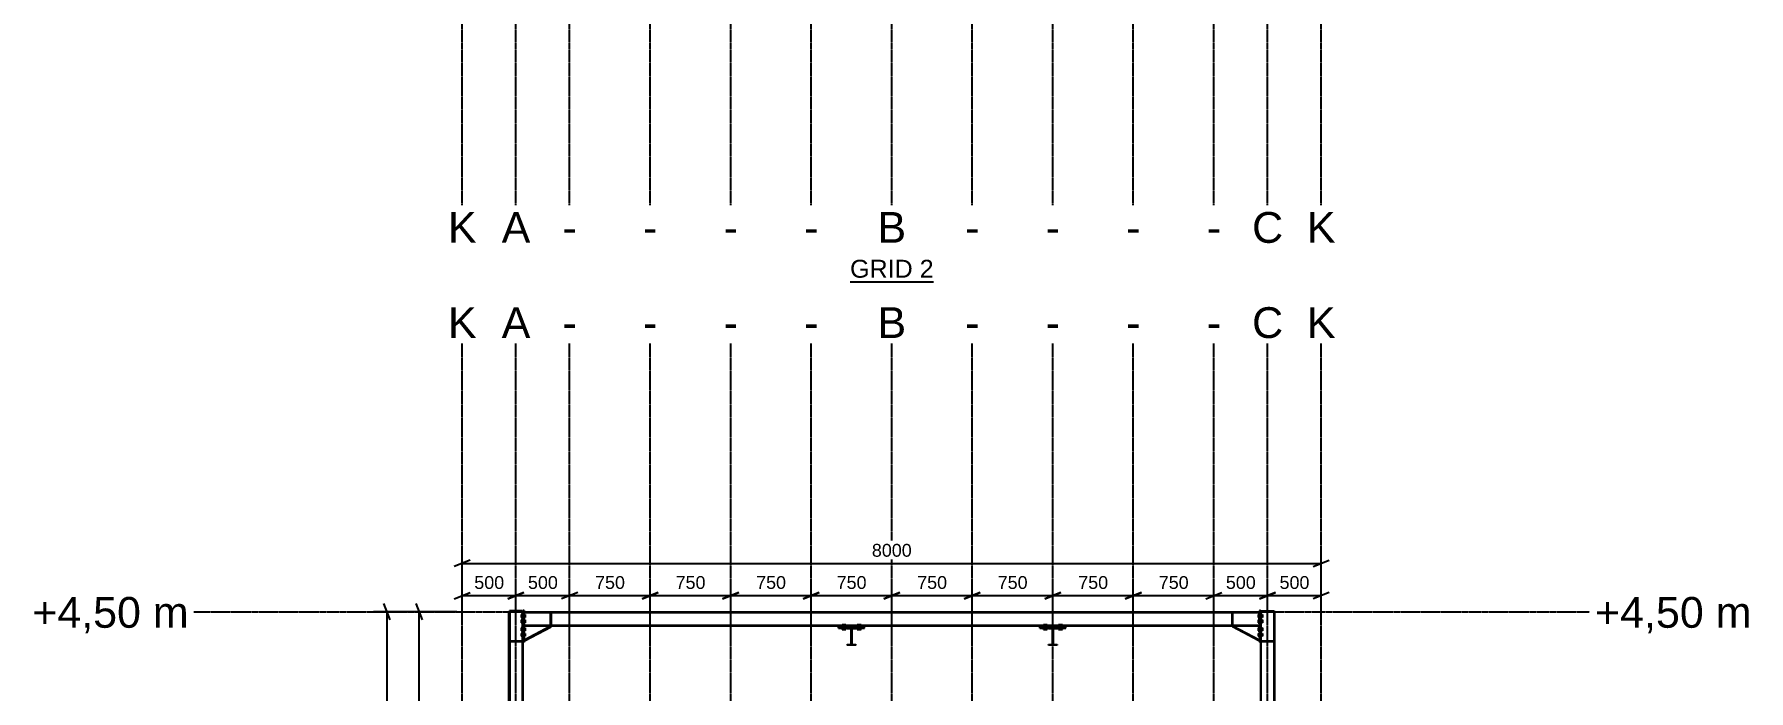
# Model space of a CAD drawing. Header units: millimetres. Extents: x -57554 to 16546, y 2142 to 98430.
# Drawn here: x -53656 to -37689, y 57063 to 63180 of the extents above; entities that cross this region are included whole.
import ezdxf

# ---------------------------------------------------------------- set-up
doc = ezdxf.new("R2010")
doc.units = ezdxf.units.MM
doc.linetypes.add('DXK_LINE_DOT3', pattern=[5.9187, 2.979, -0.9799, 0.9799, -0.9799])
doc.layers.add('S-Z23-A_DIMENSIONS', color=7, linetype='Continuous')
doc.styles.add('Arial', font='ARIAL.TTF', dxfattribs={"height": 0.2})

msp = doc.modelspace()

# ---------------------------------------------------------------- linework, layer by layer
at = {"color": 1, "linetype": 'DXK_LINE_DOT3'}
for p, q in [((-49670, 61587), (-49670, 74087)), ((-49170, 61587), (-49170, 74087)), ((-48670, 61587), (-48670, 74087)), ((-47920, 61587), (-47920, 74087)), ((-47170, 61587), (-47170, 74087)), ((-46420, 61587), (-46420, 74087)), ((-45670, 61587), (-45670, 74087)), ((-44920, 61587), (-44920, 74087)), ((-44170, 61587), (-44170, 74087)), ((-43420, 61587), (-43420, 74087)), ((-42670, 61587), (-42670, 74087)), ((-42170, 61587), (-42170, 74087)), ((-41670, 61587), (-41670, 74087)), ((-49670, 47800), (-49670, 60300)), ((-49170, 47800), (-49170, 60300)), ((-48670, 47800), (-48670, 60300)), ((-47920, 47800), (-47920, 60300)), ((-47170, 47800), (-47170, 60300)), ((-46420, 47800), (-46420, 60300)), ((-45670, 47800), (-45670, 60300)), ((-44920, 47800), (-44920, 60300)), ((-44170, 47800), (-44170, 60300)), ((-43420, 47800), (-43420, 60300)), ((-42670, 47800), (-42670, 60300)), ((-42170, 47800), (-42170, 60300)), ((-41670, 47800), (-41670, 60300)), ((-52170, 57800), (-39170, 57800))]:
    msp.add_line(p, q, dxfattribs=at)
at = {"color": 6, "linetype": 'Continuous'}
for p, q in [((-46058, 60875), (-45281, 60875)), ((-49112, 57773), (-49122, 57773)), ((-49122, 57773), (-49122, 57746)), ((-49122, 57760), (-49112, 57760)), ((-49112, 57746), (-49122, 57746)), ((-49112, 57723), (-49122, 57723)), ((-49122, 57723), (-49122, 57696)), ((-49122, 57710), (-49112, 57710)), ((-49112, 57696), (-49122, 57696)), ((-49112, 57648), (-49122, 57648)), ((-49122, 57648), (-49122, 57621)), ((-49083, 57773), (-49093, 57773)), ((-49093, 57760), (-49083, 57760)), ((-49083, 57746), (-49093, 57746)), ((-49083, 57723), (-49093, 57723)), ((-49093, 57710), (-49083, 57710)), ((-49083, 57696), (-49093, 57696)), ((-49083, 57648), (-49093, 57648)), ((-49083, 57773), (-49083, 57746)), ((-49083, 57723), (-49083, 57696)), ((-49083, 57648), (-49083, 57621)), ((-46133, 57667), (-46133, 57680)), ((-46133, 57680), (-46098, 57680)), ((-46133, 57633), (-46133, 57647)), ((-46124, 57667), (-46124, 57680)), ((-46124, 57633), (-46124, 57647)), ((-46107, 57667), (-46107, 57680)), ((-46107, 57633), (-46107, 57647)), ((-46098, 57667), (-46098, 57680)), ((-46098, 57633), (-46098, 57647)), ((-45991, 57667), (-45991, 57680)), ((-45991, 57680), (-45956, 57680)), ((-45991, 57633), (-45991, 57647)), ((-45982, 57667), (-45982, 57680)), ((-45982, 57633), (-45982, 57647)), ((-45965, 57667), (-45965, 57680)), ((-45965, 57633), (-45965, 57647)), ((-45956, 57667), (-45956, 57680)), ((-45956, 57633), (-45956, 57647)), ((-44258, 57667), (-44258, 57680)), ((-44258, 57680), (-44223, 57680)), ((-44258, 57633), (-44258, 57647)), ((-44249, 57667), (-44249, 57680)), ((-44249, 57633), (-44249, 57647)), ((-44232, 57667), (-44232, 57680)), ((-44232, 57633), (-44232, 57647)), ((-44223, 57667), (-44223, 57680)), ((-44223, 57633), (-44223, 57647)), ((-44116, 57667), (-44116, 57680)), ((-44116, 57680), (-44081, 57680)), ((-44116, 57633), (-44116, 57647)), ((-44107, 57667), (-44107, 57680)), ((-44107, 57633), (-44107, 57647)), ((-44090, 57667), (-44090, 57680)), ((-44090, 57633), (-44090, 57647)), ((-44081, 57667), (-44081, 57680)), ((-44081, 57633), (-44081, 57647)), ((-42256, 57773), (-42256, 57746)), ((-42246, 57773), (-42256, 57773)), ((-42256, 57760), (-42246, 57760)), ((-42256, 57746), (-42246, 57746)), ((-42256, 57723), (-42256, 57696)), ((-42246, 57723), (-42256, 57723)), ((-42256, 57710), (-42246, 57710)), ((-42256, 57696), (-42246, 57696)), ((-42256, 57648), (-42256, 57621)), ((-42246, 57648), (-42256, 57648)), ((-42228, 57773), (-42218, 57773)), ((-42228, 57760), (-42218, 57760)), ((-42218, 57746), (-42228, 57746)), ((-42228, 57723), (-42218, 57723)), ((-42228, 57710), (-42218, 57710)), ((-42218, 57696), (-42228, 57696)), ((-42228, 57648), (-42218, 57648)), ((-42218, 57773), (-42218, 57746)), ((-42218, 57723), (-42218, 57696)), ((-42218, 57648), (-42218, 57621)), ((-49122, 57635), (-49112, 57635)), ((-49112, 57621), (-49122, 57621)), ((-49112, 57598), (-49122, 57598)), ((-49122, 57598), (-49122, 57571)), ((-49122, 57585), (-49112, 57585)), ((-49112, 57571), (-49122, 57571)), ((-49093, 57635), (-49083, 57635)), ((-49083, 57621), (-49093, 57621)), ((-49083, 57598), (-49093, 57598)), ((-49093, 57585), (-49083, 57585)), ((-49083, 57571), (-49093, 57571)), ((-49083, 57598), (-49083, 57571)), ((-46133, 57633), (-46098, 57633)), ((-45991, 57633), (-45956, 57633)), ((-44258, 57633), (-44223, 57633)), ((-44116, 57633), (-44081, 57633)), ((-42256, 57635), (-42246, 57635)), ((-42256, 57621), (-42246, 57621)), ((-42256, 57598), (-42256, 57571)), ((-42256, 57598), (-42246, 57598)), ((-42256, 57585), (-42246, 57585)), ((-42256, 57571), (-42246, 57571)), ((-42228, 57635), (-42218, 57635)), ((-42218, 57621), (-42228, 57621)), ((-42228, 57598), (-42218, 57598)), ((-42228, 57585), (-42218, 57585)), ((-42218, 57571), (-42228, 57571)), ((-42218, 57598), (-42218, 57571))]:
    msp.add_line(p, q, dxfattribs=at)
at = {"color": 2, "linetype": 'Continuous'}
for p, q in [((-49108, 57808), (-49231, 57808)), ((-49231, 57800), (-49231, 57808)), ((-49108, 57800), (-49108, 57808)), ((-49093, 57810), (-49103, 57810)), ((-49103, 57810), (-49103, 57517)), ((-49093, 57810), (-49093, 57517)), ((-42236, 57810), (-42246, 57810)), ((-42246, 57810), (-42246, 57517)), ((-42236, 57810), (-42236, 57517)), ((-42231, 57800), (-42231, 57808)), ((-42231, 57808), (-42108, 57808)), ((-42108, 57808), (-42108, 57800)), ((-49236, 57800), (-49228, 57800)), ((-49236, 54470), (-49236, 57800)), ((-49228, 57800), (-49228, 54470)), ((-49228, 57800), (-49112, 57800)), ((-49103, 57800), (-49112, 57800)), ((-49112, 57800), (-49112, 54470)), ((-49103, 54470), (-49103, 57800)), ((-49093, 57800), (-49093, 57791)), ((-49093, 57800), (-42246, 57800)), ((-49093, 57791), (-42246, 57791)), ((-49093, 57667), (-49093, 57675)), ((-49093, 57675), (-42246, 57675)), ((-49093, 57667), (-46166, 57667)), ((-49093, 57536), (-48847, 57667)), ((-49089, 57529), (-48843, 57659)), ((-48847, 57675), (-48847, 57791)), ((-48847, 57667), (-48843, 57667)), ((-48843, 57667), (-48843, 57659)), ((-48839, 57675), (-48839, 57791)), ((-46166, 57657), (-46166, 57667)), ((-46166, 57667), (-45924, 57667)), ((-46166, 57647), (-46166, 57657)), ((-46166, 57657), (-45924, 57657)), ((-46166, 57657), (-45924, 57657)), ((-46166, 57647), (-46086, 57647)), ((-46086, 57639), (-46086, 57647)), ((-46086, 57647), (-46004, 57647)), ((-46004, 57647), (-45924, 57647)), ((-46004, 57647), (-46004, 57639)), ((-45924, 57657), (-45924, 57667)), ((-45924, 57667), (-44291, 57667)), ((-45924, 57647), (-45924, 57657)), ((-44291, 57657), (-44291, 57667)), ((-44291, 57667), (-44049, 57667)), ((-44291, 57657), (-44049, 57657)), ((-44291, 57647), (-44291, 57657)), ((-44291, 57657), (-44049, 57657)), ((-44291, 57647), (-44211, 57647)), ((-44211, 57639), (-44211, 57647)), ((-44211, 57647), (-44129, 57647)), ((-44129, 57647), (-44049, 57647)), ((-44129, 57647), (-44129, 57639)), ((-44049, 57657), (-44049, 57667)), ((-44049, 57667), (-42246, 57667)), ((-44049, 57647), (-44049, 57657)), ((-42500, 57675), (-42500, 57791)), ((-42496, 57667), (-42492, 57667)), ((-42496, 57659), (-42496, 57667)), ((-42250, 57529), (-42496, 57659)), ((-42492, 57675), (-42492, 57791)), ((-42492, 57667), (-42246, 57536)), ((-42246, 57791), (-42246, 57800)), ((-42246, 57667), (-42246, 57675)), ((-42228, 57800), (-42236, 57800)), ((-42236, 57800), (-42236, 54470)), ((-42228, 54470), (-42228, 57800)), ((-42228, 57800), (-42112, 57800)), ((-42103, 57800), (-42112, 57800)), ((-42112, 57800), (-42112, 54470)), ((-42103, 54470), (-42103, 57800)), ((-49228, 57529), (-49112, 57529)), ((-49228, 57521), (-49112, 57521)), ((-49093, 57517), (-49103, 57517)), ((-49089, 57529), (-49093, 57536)), ((-46047, 57639), (-46086, 57639)), ((-46086, 57487), (-46086, 57494)), ((-46086, 57494), (-46047, 57494)), ((-46004, 57487), (-46086, 57487)), ((-46047, 57494), (-46047, 57639)), ((-46004, 57639), (-46042, 57639)), ((-46042, 57639), (-46042, 57494)), ((-46042, 57494), (-46004, 57494)), ((-46004, 57494), (-46004, 57487)), ((-44172, 57639), (-44211, 57639)), ((-44211, 57487), (-44211, 57494)), ((-44211, 57494), (-44172, 57494)), ((-44129, 57487), (-44211, 57487)), ((-44172, 57494), (-44172, 57639)), ((-44129, 57639), (-44167, 57639)), ((-44167, 57639), (-44167, 57494)), ((-44167, 57494), (-44129, 57494)), ((-44129, 57494), (-44129, 57487)), ((-42246, 57536), (-42250, 57529)), ((-42236, 57517), (-42246, 57517)), ((-42228, 57529), (-42112, 57529)), ((-42228, 57521), (-42112, 57521))]:
    msp.add_line(p, q, dxfattribs=at)
at = {"layer": 'S-Z23-A_DIMENSIONS'}
for p, q in [((-49670, 57850), (-49670, 58375)), ((-41670, 57850), (-41670, 58375)), ((-49670, 58250), (-41670, 58250)), ((-49745, 57920), (-49595, 57980)), ((-49670, 57850), (-49670, 58075)), ((-49245, 57920), (-49095, 57980)), ((-49170, 57850), (-49170, 58075)), ((-49170, 57850), (-49170, 58075)), ((-48595, 57980), (-48745, 57920)), ((-48595, 57980), (-48745, 57920)), ((-48670, 57850), (-48670, 58075)), ((-48670, 57850), (-48670, 58075)), ((-47845, 57980), (-47995, 57920)), ((-47995, 57920), (-47845, 57980)), ((-47920, 57850), (-47920, 58075)), ((-47920, 57850), (-47920, 58075)), ((-47095, 57980), (-47245, 57920)), ((-47245, 57920), (-47095, 57980)), ((-47170, 57850), (-47170, 58075)), ((-47170, 57850), (-47170, 58075)), ((-46345, 57980), (-46495, 57920)), ((-46495, 57920), (-46345, 57980)), ((-46420, 57850), (-46420, 58075)), ((-46420, 57850), (-46420, 58075)), ((-45595, 57980), (-45745, 57920)), ((-45745, 57920), (-45595, 57980)), ((-45670, 57850), (-45670, 58075)), ((-45670, 57850), (-45670, 58075)), ((-44845, 57980), (-44995, 57920)), ((-44995, 57920), (-44845, 57980)), ((-44920, 57850), (-44920, 58075)), ((-44920, 57850), (-44920, 58075)), ((-44245, 57920), (-44095, 57980)), ((-44095, 57980), (-44245, 57920)), ((-44170, 57850), (-44170, 58075)), ((-44170, 57850), (-44170, 58075)), ((-43345, 57980), (-43495, 57920)), ((-43495, 57920), (-43345, 57980)), ((-43420, 57850), (-43420, 58075)), ((-43420, 57850), (-43420, 58075)), ((-42745, 57920), (-42595, 57980)), ((-42670, 57850), (-42670, 58075)), ((-42670, 57850), (-42670, 58075)), ((-42245, 57920), (-42095, 57980)), ((-42170, 57850), (-42170, 58075)), ((-42170, 57850), (-42170, 58075)), ((-41595, 57980), (-41745, 57920)), ((-41670, 57850), (-41670, 58075)), ((-50340, 57725), (-50400, 57875)), ((-50040, 57725), (-50100, 57875)), ((-49670, 57950), (-49170, 57950)), ((-49170, 57950), (-48670, 57950)), ((-48670, 57950), (-47920, 57950)), ((-47920, 57950), (-47170, 57950)), ((-47170, 57950), (-46420, 57950)), ((-46420, 57950), (-45670, 57950)), ((-45670, 57950), (-44920, 57950)), ((-44920, 57950), (-44170, 57950)), ((-44170, 57950), (-43420, 57950)), ((-43420, 57950), (-42670, 57950)), ((-42670, 57950), (-42170, 57950)), ((-42170, 57950), (-41670, 57950)), ((-49720, 57800), (-50495, 57800)), ((-50370, 50300), (-50370, 57800)), ((-49720, 57800), (-50195, 57800)), ((-50070, 54300), (-50070, 57800))]:
    msp.add_line(p, q, dxfattribs=at)

# ---------------------------------------------------------------- texts
at = {"color": 5, "linetype": 'Continuous', "style": 'Arial'}
for s, height, p in [('K', 287, (-49803, 61237)), ('A', 287, (-49303, 61237)), ('B', 287, (-45803, 61237)), ('C', 287, (-42314, 61237)), ('K', 287, (-41803, 61237)), ('-', 287, (-48736, 61237)), ('-', 287, (-47986, 61237)), ('-', 287, (-47236, 61237)), ('-', 287, (-46486, 61237)), ('-', 287, (-44986, 61237)), ('-', 287, (-44236, 61237)), ('-', 287, (-43486, 61237)), ('-', 287, (-42736, 61237)), ('K', 287, (-49803, 60350)), ('A', 287, (-49303, 60350)), ('B', 287, (-45803, 60350)), ('C', 287, (-42314, 60350)), ('K', 287, (-41803, 60350)), ('-', 287, (-48736, 60350)), ('-', 287, (-47986, 60350)), ('-', 287, (-47236, 60350)), ('-', 287, (-46486, 60350)), ('-', 287, (-44986, 60350)), ('-', 287, (-44236, 60350)), ('-', 287, (-43486, 60350)), ('-', 287, (-42736, 60350)), ('+4,50 m', 286.5, (-53675, 57650)), ('+4,50 m', 286.5, (-39120, 57650))]:
    msp.add_text(s, height=height, dxfattribs=at).set_placement(p)

# ---------------------------------------------------------------- next in the draw order: wipeouts: each hides what was drawn before it
at = {"color": 0, "linetype": 'Continuous'}
msp.add_wipeout([(-45281, 60912), (-45281, 61087), (-46058, 61087), (-46058, 60912)], dxfattribs=at)
for points in [[(-45459, 58287), (-45459, 58462), (-45880, 58462), (-45880, 58287)], [(-48756, 57987), (-48756, 58162), (-49083, 58162), (-49083, 57987)], [(-48131, 57987), (-48131, 58162), (-48458, 58162), (-48458, 57987)], [(-47381, 57987), (-47381, 58162), (-47708, 58162), (-47708, 57987)], [(-46631, 57987), (-46631, 58162), (-46958, 58162), (-46958, 57987)], [(-45881, 57987), (-45881, 58162), (-46208, 58162), (-46208, 57987)], [(-45131, 57987), (-45131, 58162), (-45458, 58162), (-45458, 57987)], [(-44381, 57987), (-44381, 58162), (-44708, 58162), (-44708, 57987)], [(-43631, 57987), (-43631, 58162), (-43958, 58162), (-43958, 57987)], [(-42881, 57987), (-42881, 58162), (-43208, 58162), (-43208, 57987)], [(-41756, 57987), (-41756, 58162), (-42083, 58162), (-42083, 57987)]]:
    msp.add_wipeout(points).dxf.layer = 'S-Z23-A_DIMENSIONS'

# ---------------------------------------------------------------- next in the draw order: linework, layer by layer
at = {"layer": 'S-Z23-A_DIMENSIONS'}
for p, q in [((-41745, 58220), (-41595, 58280)), ((-49095, 57980), (-49245, 57920)), ((-42095, 57980), (-42245, 57920))]:
    msp.add_line(p, q, dxfattribs=at)

# ---------------------------------------------------------------- next in the draw order: texts
at = {"color": 7, "linetype": 'Continuous', "style": 'Arial'}
msp.add_text('GRID 2', height=167.1, dxfattribs=at).set_placement((-46058, 60912))
at = {"layer": 'S-Z23-A_DIMENSIONS', "style": 'Arial'}
for s, p in [('8000', (-45855, 58312)), ('500', (-49058, 58012)), ('750', (-48433, 58012)), ('750', (-47683, 58012)), ('750', (-46933, 58012)), ('750', (-46183, 58012)), ('750', (-45433, 58012)), ('750', (-44683, 58012)), ('750', (-43933, 58012)), ('750', (-43183, 58012)), ('500', (-42058, 58012))]:
    msp.add_text(s, height=119.4, dxfattribs=at).set_placement(p)

# ---------------------------------------------------------------- next in the draw order: wipeouts: each hides what was drawn before it
for points in [[(-49256, 57987), (-49256, 58162), (-49583, 58162), (-49583, 57987)], [(-42256, 57987), (-42256, 58162), (-42583, 58162), (-42583, 57987)]]:
    msp.add_wipeout(points).dxf.layer = 'S-Z23-A_DIMENSIONS'

# ---------------------------------------------------------------- next in the draw order: linework, layer by layer
at = {"layer": 'S-Z23-A_DIMENSIONS'}
for p, q in [((-49595, 58280), (-49745, 58220)), ((-42745, 57920), (-42595, 57980))]:
    msp.add_line(p, q, dxfattribs=at)

# ---------------------------------------------------------------- next in the draw order: texts
at = {"layer": 'S-Z23-A_DIMENSIONS', "style": 'Arial'}
for p in [(-49558, 58012), (-42558, 58012)]:
    msp.add_text('500', height=119.4, dxfattribs=at).set_placement(p)

doc.saveas('drawing.dxf')
